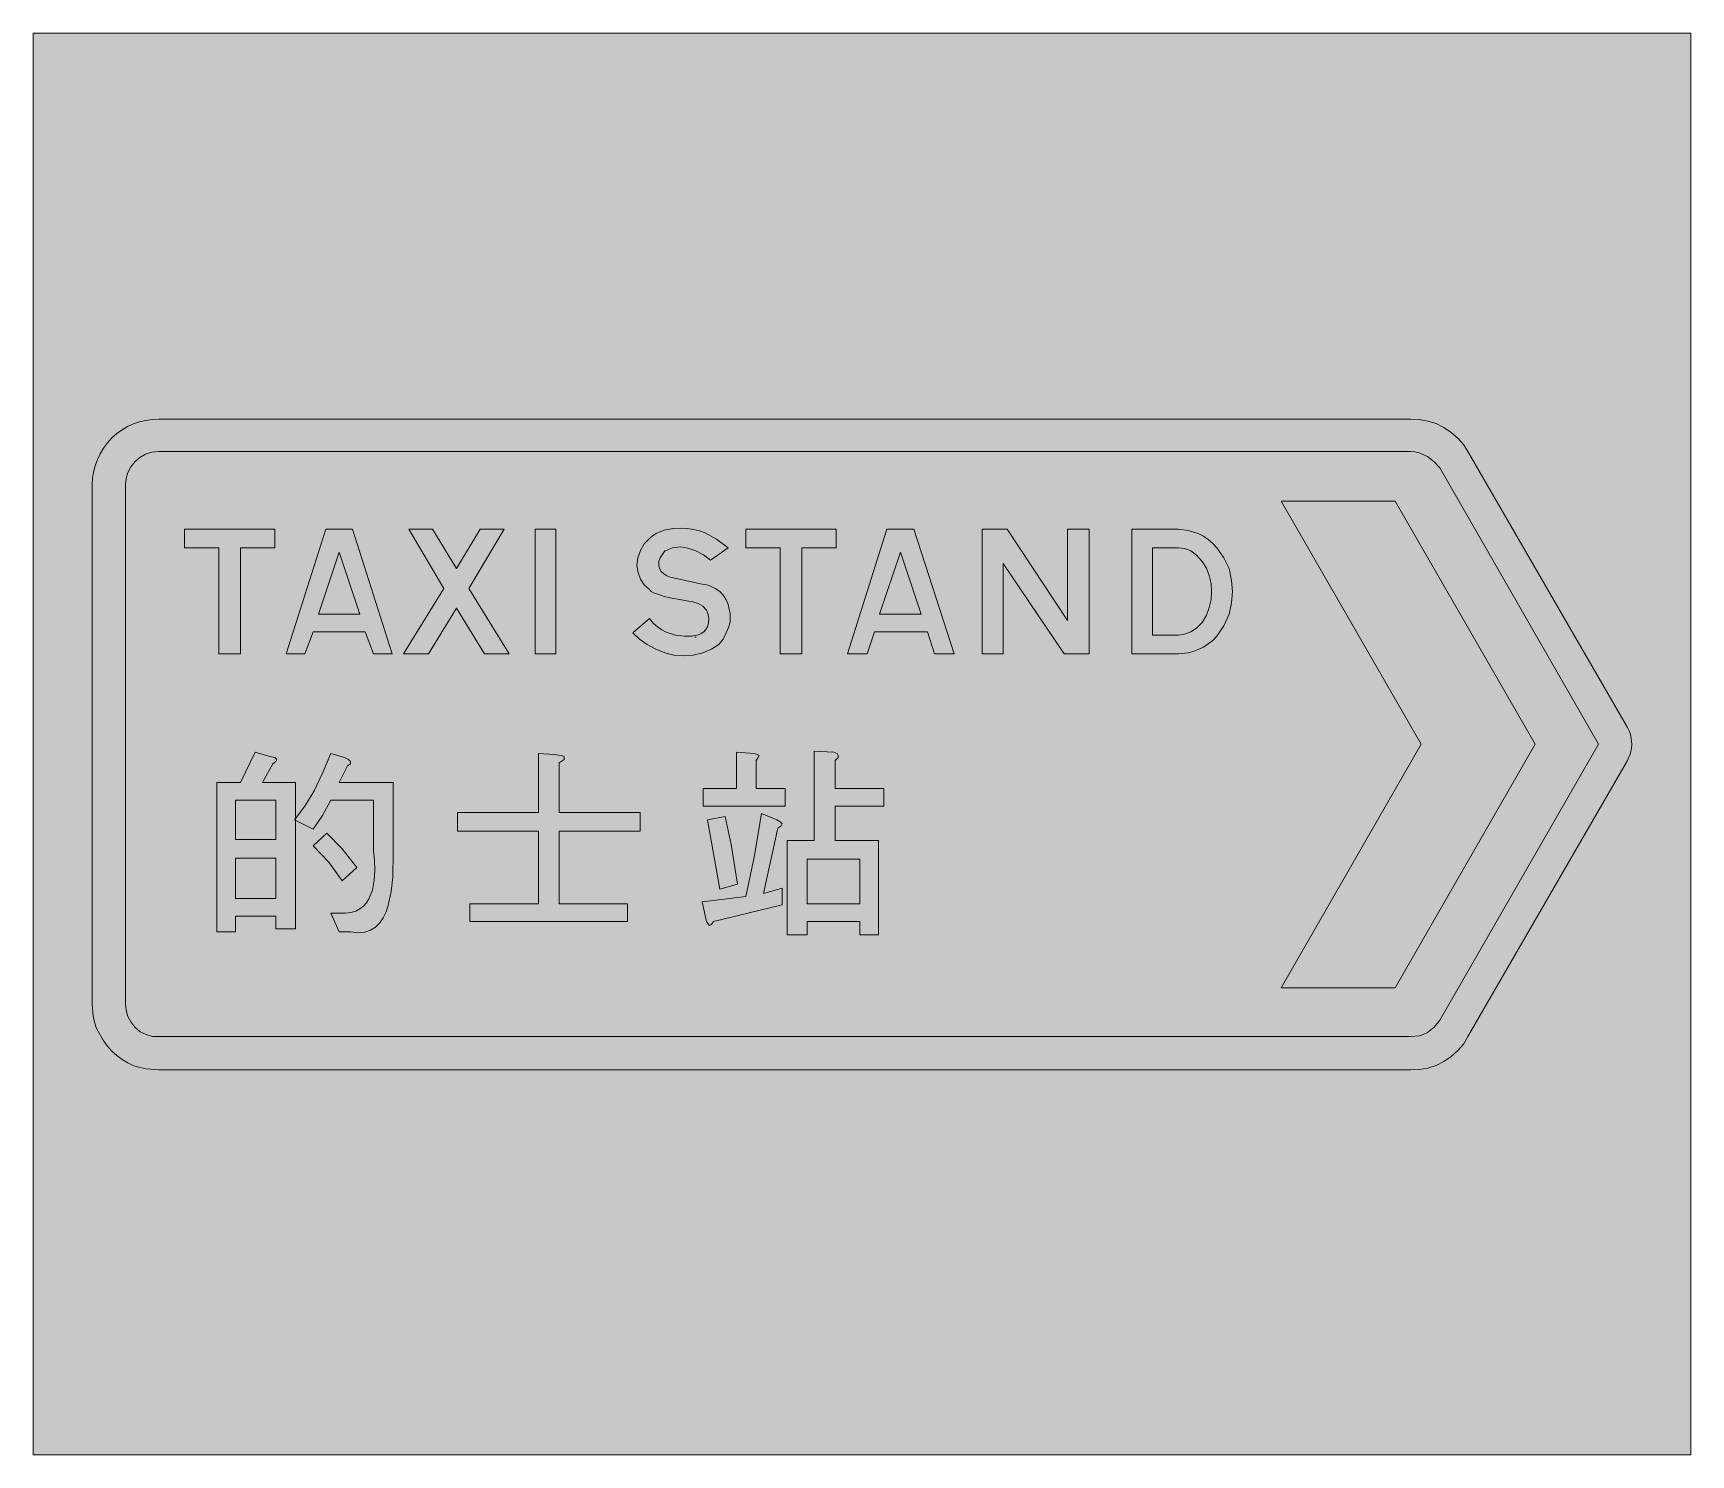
# Model space of a CAD drawing. Header units: metres. Extents: x 141 to 429, y 13 to 259.
import ezdxf

# ---------------------------------------------------------------- set-up
doc = ezdxf.new("R2010")
doc.units = ezdxf.units.M
for name, color, linetype, true_color in [('FILL_LIME_00FF00', 7, 'Continuous', 0x00ff00), ('FILL_WHITE_FFFFFF', 7, 'Continuous', 0xffffff), ('FILL_YELLOW_FFFF00', 7, 'Continuous', 0xffff00), ('STROKE_WHITE_FFFFFF', 7, 'Continuous', 0xffffff)]:
    doc.layers.add(name, color=color, linetype=linetype, true_color=true_color)

msp = doc.modelspace()

# ---------------------------------------------------------------- hatches: boundary and pattern name
at = {"layer": 'FILL_LIME_00FF00', "true_color": 0x00ff00}
h = msp.add_hatch(color=7, dxfattribs=at)
h.dxf.hatch_style = 1
h.paths.add_polyline_path([(380.16, 186.66), (380.86, 186.6), (381.6, 186.41), (383.04, 185.76), (384.25, 184.84), (385.2, 183.78), (412.74, 135.9), (385.2, 88.02), (384.25, 86.8), (383.04, 85.86), (382.34, 85.52), (381.6, 85.3), (380.16, 85.14), (162.9, 85.14), (161.82, 85.18), (160.74, 85.5), (159.68, 85.99), (158.76, 86.76), (158.06, 87.68), (157.5, 88.74), (157.25, 89.8), (157.14, 90.72), (157.14, 180.9), (157.24, 181.97), (157.54, 183.01), (158.05, 183.99), (158.76, 184.86), (159.63, 185.6), (160.63, 186.16), (161.72, 186.53), (162.9, 186.66), (380.16, 186.66)])
at = {"layer": 'FILL_WHITE_FFFFFF', "true_color": 0xffffff}
h = msp.add_hatch(color=7, dxfattribs=at)
h.dxf.hatch_style = 1
h.paths.add_polyline_path([(380.16, 192.24), (381.64, 192.17), (383.11, 191.92), (384.54, 191.48), (385.92, 190.8), (387.2, 189.93), (388.33, 188.93), (389.29, 187.84), (390.06, 186.66), (417.78, 138.78), (418.12, 138.08), (418.34, 137.34), (418.5, 135.9), (418.44, 135.1), (418.27, 134.32), (417.78, 133.02), (390.06, 85.14), (389.29, 83.86), (388.33, 82.71), (387.2, 81.7), (385.92, 80.82), (384.54, 80.14), (383.11, 79.69), (381.64, 79.45), (380.16, 79.38), (162.9, 79.38), (160.74, 79.54), (159.66, 79.76), (158.58, 80.1), (157.53, 80.57), (156.55, 81.16), (155.64, 81.85), (154.8, 82.62), (153.95, 83.57), (153.25, 84.53), (152.1, 86.58), (151.76, 87.66), (151.54, 88.72), (151.38, 90.72), (151.38, 180.9), (151.44, 181.99), (151.61, 183.08), (151.89, 184.16), (152.28, 185.22), (152.77, 186.25), (153.35, 187.23), (154.03, 188.15), (154.8, 189), (155.64, 189.76), (156.55, 190.42), (157.51, 190.97), (158.51, 191.43), (159.56, 191.78), (160.65, 192.04), (161.76, 192.19), (162.9, 192.24), (380.16, 192.24)])
h = msp.add_hatch(color=7, dxfattribs=at)
h.dxf.hatch_style = 1
h.paths.add_polyline_path([(377.46, 178.02), (401.76, 135.9), (377.46, 93.6), (357.66, 93.6), (381.96, 135.9), (357.66, 178.02), (377.46, 178.02)])
h = msp.add_hatch(color=7, dxfattribs=at)
h.dxf.hatch_style = 1
h.paths.add_polyline_path([(183.06, 169.92), (177.12, 169.92), (177.12, 151.56), (173.34, 151.56), (173.34, 169.92), (167.4, 169.92), (167.4, 173.16), (183.06, 173.16), (183.06, 169.92)])
h = msp.add_hatch(color=7, dxfattribs=at)
h.dxf.hatch_style = 1
h.paths.add_polyline_path([(203.4, 151.56), (200.16, 151.56), (198.72, 155.34), (189.72, 155.34), (188.28, 151.56), (185.04, 151.56), (191.88, 173.16), (196.56, 173.16), (203.4, 151.56)])
h.paths.add_polyline_path([(190.62, 158.4), (197.82, 158.4), (194.22, 169.2), (190.62, 158.4)], flags=16)
h = msp.add_hatch(color=7, dxfattribs=at)
h.dxf.hatch_style = 1
h.paths.add_polyline_path([(223.74, 151.56), (219.42, 151.56), (214.56, 159.48), (209.7, 151.56), (205.38, 151.56), (212.4, 162.9), (206.28, 173.16), (210.42, 173.16), (214.56, 166.32), (218.7, 173.16), (222.84, 173.16), (216.72, 162.9), (223.74, 151.56)])
h = msp.add_hatch(color=7, dxfattribs=at)
h.dxf.hatch_style = 1
h.paths.add_polyline_path([(231.84, 173.16), (231.84, 151.56), (228.24, 151.56), (228.24, 173.16), (231.84, 173.16)])
h = msp.add_hatch(color=7, dxfattribs=at)
h.dxf.hatch_style = 1
h.paths.add_polyline_path([(262.08, 157.32), (262.08, 156.96), (261.92, 156.69), (261.9, 156.42), (261.36, 155.16), (260.87, 154.1), (260.1, 153.18), (258.84, 152.34), (257.31, 151.72), (255.65, 151.33), (253.98, 151.2), (252.29, 151.33), (250.7, 151.72), (249.17, 152.34), (247.68, 153.18), (246.35, 154.1), (245.16, 155.16), (248.04, 157.68), (248.73, 156.88), (249.45, 156.21), (250.2, 155.68), (250.97, 155.27), (252.55, 154.77), (254.16, 154.62), (255.39, 154.59), (256.55, 154.82), (257.06, 155.05), (257.5, 155.35), (257.86, 155.75), (258.12, 156.24), (258.32, 156.87), (258.37, 157.61), (258.25, 158.39), (257.94, 159.12), (257.3, 159.8), (256.5, 160.27), (255.56, 160.56), (254.52, 160.74), (253.62, 160.92), (251.57, 161.23), (250.61, 161.48), (249.66, 161.82), (248.78, 162.13), (248.37, 162.38), (248.04, 162.72), (247.12, 163.52), (246.49, 164.52), (246.09, 165.66), (245.88, 166.86), (246.04, 168.2), (246.49, 169.47), (247.17, 170.61), (248.04, 171.54), (248.61, 172.03), (249.24, 172.43), (250.63, 172.98), (252.12, 173.26), (253.62, 173.34), (254.68, 173.29), (255.72, 173.13), (256.74, 172.87), (257.74, 172.51), (259.72, 171.44), (261.72, 169.92), (258.66, 167.76), (257.46, 168.71), (256.12, 169.4), (254.74, 169.86), (253.44, 170.1), (252.05, 169.94), (251.47, 169.72), (250.92, 169.38), (250.74, 169.38), (249.93, 168.19), (249.68, 167.53), (249.66, 166.86), (249.78, 166.33), (250.11, 165.82), (250.57, 165.39), (251.1, 165.06), (251.64, 164.81), (252.18, 164.7), (257.22, 163.62), (258.01, 163.51), (258.66, 163.26), (259.47, 162.88), (260.28, 162.36), (260.89, 161.65), (261.36, 160.9), (261.7, 160.11), (261.9, 159.3), (262.06, 158.49), (262.08, 157.68), (262.08, 157.61), (262.08, 157.5), (262.08, 157.32)])
h = msp.add_hatch(color=7, dxfattribs=at)
h.dxf.hatch_style = 1
h.paths.add_polyline_path([(280.44, 169.92), (274.5, 169.92), (274.5, 151.56), (270.72, 151.56), (270.72, 169.92), (264.78, 169.92), (264.78, 173.16), (280.44, 173.16), (280.44, 169.92)])
h = msp.add_hatch(color=7, dxfattribs=at)
h.dxf.hatch_style = 1
h.paths.add_polyline_path([(300.96, 151.56), (297.54, 151.56), (296.28, 155.34), (287.1, 155.34), (285.84, 151.56), (282.42, 151.56), (289.26, 173.16), (293.94, 173.16), (300.96, 151.56)])
h.paths.add_polyline_path([(288, 158.4), (295.2, 158.4), (291.6, 169.2), (288, 158.4)], flags=16)
h = msp.add_hatch(color=7, dxfattribs=at)
h.dxf.hatch_style = 1
h.paths.add_polyline_path([(309.42, 167.22), (309.42, 151.56), (305.82, 151.56), (305.82, 173.16), (310.14, 173.16), (320.58, 157.32), (320.58, 173.16), (324.36, 173.16), (324.36, 151.56), (320.04, 151.56), (309.42, 167.22)])
h = msp.add_hatch(color=7, dxfattribs=at)
h.dxf.hatch_style = 1
h.paths.add_polyline_path([(343.26, 172.44), (344.17, 171.97), (345.01, 171.38), (345.79, 170.69), (346.5, 169.92), (347.71, 168.19), (348.66, 166.32), (349.06, 164.27), (349.2, 162.36), (349.06, 160.38), (348.66, 158.4), (347.71, 156.38), (346.5, 154.62), (345.79, 153.87), (345.01, 153.25), (344.17, 152.72), (343.26, 152.28), (342.42, 151.94), (341.55, 151.72), (339.84, 151.56), (331.74, 151.56), (331.74, 173.16), (339.84, 173.16), (341.55, 172.94), (343.26, 172.44)])
h.paths.add_polyline_path([(335.34, 154.8), (339.84, 154.8), (340.92, 154.94), (341.98, 155.34), (343, 156.02), (343.98, 156.96), (344.69, 158.23), (345.19, 159.59), (345.5, 160.98), (345.6, 162.36), (345.5, 163.73), (345.19, 165.11), (344.69, 166.41), (343.98, 167.58), (342.99, 168.68), (342, 169.38), (340.92, 169.79), (339.84, 169.92), (335.34, 169.92), (335.34, 154.8)], flags=16)
h = msp.add_hatch(color=7, dxfattribs=at)
h.dxf.hatch_style = 1
h.paths.add_polyline_path([(183.42, 133.2), (183.24, 132.84), (182.7, 132.48), (180.9, 129.24), (186.66, 129.24), (186.66, 103.86), (183.24, 103.86), (183.24, 106.02), (176.22, 106.02), (176.22, 103.32), (172.98, 103.32), (172.98, 129.24), (177.12, 129.24), (179.64, 134.46), (182.16, 133.74), (183.06, 133.56), (183.42, 133.2)])
h.paths.add_polyline_path([(176.22, 126.18), (176.22, 119.34), (183.24, 119.34), (183.24, 126.18), (176.22, 126.18)], flags=16)
h.paths.add_polyline_path([(183.24, 116.1), (176.22, 116.1), (176.22, 109.08), (183.24, 109.08), (183.24, 116.1)], flags=16)
h = msp.add_hatch(color=7, dxfattribs=at)
h.dxf.hatch_style = 1
h.paths.add_polyline_path([(195.84, 133.2), (196.2, 132.84), (196.2, 132.48), (195.66, 132.12), (194.22, 129.24), (203.58, 129.24), (203.58, 117.18), (203.51, 112.81), (203.26, 110.31), (202.74, 107.89), (202.35, 106.78), (201.86, 105.77), (201.26, 104.88), (200.54, 104.15), (199.68, 103.6), (198.68, 103.26), (197.52, 103.16), (196.2, 103.32), (194.22, 103.32), (192.78, 106.56), (195.3, 106.56), (196.27, 106.68), (197.11, 106.93), (197.83, 107.3), (198.45, 107.79), (198.96, 108.37), (199.39, 109.03), (199.98, 110.56), (200.3, 112.26), (200.39, 114.03), (200.33, 115.77), (200.16, 117.36), (200.16, 126.18), (192.78, 126.18), (191.34, 123.48), (189.72, 121.14), (186.48, 122.76), (188.28, 125.1), (189.9, 127.8), (191.34, 130.86), (192.78, 134.28), (195.12, 133.56), (195.84, 133.2)])
h = msp.add_hatch(color=7, dxfattribs=at)
h.dxf.hatch_style = 1
h.paths.add_polyline_path([(232.74, 133.92), (233.28, 133.74), (233.28, 133.2), (232.38, 132.66), (232.38, 124.02), (246.42, 124.02), (246.42, 120.78), (232.38, 120.78), (232.38, 108.18), (244.26, 108.18), (244.26, 105.12), (216.9, 105.12), (216.9, 108.18), (228.78, 108.18), (228.78, 120.78), (214.74, 120.78), (214.74, 124.02), (228.78, 124.02), (228.78, 134.28), (231.48, 134.1), (232.74, 133.92)])
h = msp.add_hatch(color=7, dxfattribs=at)
h.dxf.hatch_style = 1
h.paths.add_polyline_path([(263.16, 128.16), (263.16, 134.46), (266.22, 134.28), (266.76, 134.1), (267.12, 133.92), (266.94, 133.56), (266.58, 133.02), (266.58, 128.16), (271.62, 128.16), (271.62, 125.1), (257.4, 125.1), (257.4, 128.16), (263.16, 128.16)])
h = msp.add_hatch(color=7, dxfattribs=at)
h.dxf.hatch_style = 1
h.paths.add_polyline_path([(276.66, 134.64), (280.08, 134.46), (280.62, 134.28), (280.8, 133.92), (280.8, 133.56), (280.26, 133.02), (280.26, 128.16), (288.72, 128.16), (288.72, 125.1), (280.26, 125.1), (280.26, 119.16), (287.82, 119.16), (287.82, 102.78), (284.58, 102.78), (284.58, 105.12), (275.4, 105.12), (275.4, 102.78), (271.98, 102.78), (271.98, 119.16), (276.66, 119.16), (276.66, 134.64)])
h.paths.add_polyline_path([(284.58, 115.92), (275.4, 115.92), (275.4, 108.18), (284.58, 108.18), (284.58, 115.92)], flags=16)
h = msp.add_hatch(color=7, dxfattribs=at)
h.dxf.hatch_style = 1
h.paths.add_polyline_path([(264.78, 109.44), (266.22, 116.28), (267.48, 123.84), (270.18, 122.76), (270.72, 122.4), (271.08, 122.04), (270.9, 121.68), (270.36, 121.32), (267.84, 109.98), (271.08, 110.88), (271.08, 108), (259.2, 105.12), (258.84, 104.58), (258.48, 104.4), (258.3, 104.58), (257.94, 105.12), (257.22, 108.54), (264.78, 109.44)])
h = msp.add_hatch(color=7, dxfattribs=at)
h.dxf.hatch_style = 1
h.paths.add_polyline_path([(258.12, 122.76), (261.18, 123.3), (262.26, 118.44), (263.34, 111.6), (260.28, 110.7), (258.12, 122.76)])
h = msp.add_hatch(color=7, dxfattribs=at)
h.dxf.hatch_style = 1
h.paths.add_polyline_path([(194.76, 117.72), (197.28, 114.48), (194.76, 112.14), (192.42, 115.38), (189.72, 118.26), (192.06, 120.42), (194.76, 117.72)])
at = {"layer": 'FILL_YELLOW_FFFF00', "true_color": 0xffff00}
h = msp.add_hatch(color=7, dxfattribs=at)
h.dxf.hatch_style = 1
h.paths.add_polyline_path([(428.76, 259.2), (428.76, 12.6), (141.12, 12.6), (141.12, 259.2), (428.76, 259.2)])

# ---------------------------------------------------------------- linework, layer by layer
at = {"layer": 'FILL_LIME_00FF00', "lineweight": 0, "true_color": 0x00ff00}
msp.add_lwpolyline([(380.16, 186.66), (380.86, 186.6), (381.6, 186.41), (383.04, 185.76), (384.25, 184.84), (385.2, 183.78), (412.74, 135.9), (385.2, 88.02), (384.25, 86.8), (383.04, 85.86), (382.34, 85.52), (381.6, 85.3), (380.16, 85.14), (162.9, 85.14), (161.82, 85.18), (160.74, 85.5), (159.68, 85.99), (158.76, 86.76), (158.06, 87.68), (157.5, 88.74), (157.25, 89.8), (157.14, 90.72), (157.14, 180.9), (157.24, 181.97), (157.54, 183.01), (158.05, 183.99), (158.76, 184.86), (159.63, 185.6), (160.63, 186.16), (161.72, 186.53), (162.9, 186.66)], close=True, dxfattribs=at)
at = {"layer": 'FILL_WHITE_FFFFFF', "lineweight": 0, "true_color": 0xffff00}
msp.add_lwpolyline([(380.16, 192.24), (381.64, 192.17), (383.11, 191.92), (384.54, 191.48), (385.92, 190.8), (387.2, 189.93), (388.33, 188.93), (389.29, 187.84), (390.06, 186.66), (417.78, 138.78), (418.12, 138.08), (418.34, 137.34), (418.5, 135.9), (418.44, 135.1), (418.27, 134.32), (417.78, 133.02), (390.06, 85.14), (389.29, 83.86), (388.33, 82.71), (387.2, 81.7), (385.92, 80.82), (384.54, 80.14), (383.11, 79.69), (381.64, 79.45), (380.16, 79.38), (162.9, 79.38), (160.74, 79.54), (159.66, 79.76), (158.58, 80.1), (157.53, 80.57), (156.55, 81.16), (155.64, 81.85), (154.8, 82.62), (153.95, 83.57), (153.25, 84.53), (152.1, 86.58), (151.76, 87.66), (151.54, 88.72), (151.38, 90.72), (151.38, 180.9), (151.44, 181.99), (151.61, 183.08), (151.89, 184.16), (152.28, 185.22), (152.77, 186.25), (153.35, 187.23), (154.03, 188.15), (154.8, 189), (155.64, 189.76), (156.55, 190.42), (157.51, 190.97), (158.51, 191.43), (159.56, 191.78), (160.65, 192.04), (161.76, 192.19), (162.9, 192.24)], close=True, dxfattribs=at)
at = {"layer": 'FILL_WHITE_FFFFFF', "lineweight": 0, "true_color": 0xffffff}
for points in [[(377.46, 178.02), (401.76, 135.9), (377.46, 93.6), (357.66, 93.6), (381.96, 135.9), (357.66, 178.02)], [(183.06, 169.92), (177.12, 169.92), (177.12, 151.56), (173.34, 151.56), (173.34, 169.92), (167.4, 169.92), (167.4, 173.16), (183.06, 173.16)], [(203.4, 151.56), (200.16, 151.56), (198.72, 155.34), (189.72, 155.34), (188.28, 151.56), (185.04, 151.56), (191.88, 173.16), (196.56, 173.16)], [(223.74, 151.56), (219.42, 151.56), (214.56, 159.48), (209.7, 151.56), (205.38, 151.56), (212.4, 162.9), (206.28, 173.16), (210.42, 173.16), (214.56, 166.32), (218.7, 173.16), (222.84, 173.16), (216.72, 162.9)], [(231.84, 173.16), (231.84, 151.56), (228.24, 151.56), (228.24, 173.16)], [(262.08, 157.32), (262.08, 156.96), (261.92, 156.69), (261.9, 156.42), (261.36, 155.16), (260.87, 154.1), (260.1, 153.18), (258.84, 152.34), (257.31, 151.72), (255.65, 151.33), (253.98, 151.2), (252.29, 151.33), (250.7, 151.72), (249.17, 152.34), (247.68, 153.18), (246.35, 154.1), (245.16, 155.16), (248.04, 157.68), (248.73, 156.88), (249.45, 156.21), (250.2, 155.68), (250.97, 155.27), (252.55, 154.77), (254.16, 154.62), (255.39, 154.59), (256.55, 154.82), (257.06, 155.05), (257.5, 155.35), (257.86, 155.75), (258.12, 156.24), (258.32, 156.87), (258.37, 157.61), (258.25, 158.39), (257.94, 159.12), (257.3, 159.8), (256.5, 160.27), (255.56, 160.56), (254.52, 160.74), (253.62, 160.92), (251.57, 161.23), (250.61, 161.48), (249.66, 161.82), (248.78, 162.13), (248.37, 162.38), (248.04, 162.72), (247.12, 163.52), (246.49, 164.52), (246.09, 165.66), (245.88, 166.86), (246.04, 168.2), (246.49, 169.47), (247.17, 170.61), (248.04, 171.54), (248.61, 172.03), (249.24, 172.43), (250.63, 172.98), (252.12, 173.26), (253.62, 173.34), (254.68, 173.29), (255.72, 173.13), (256.74, 172.87), (257.74, 172.51), (259.72, 171.44), (261.72, 169.92), (258.66, 167.76), (257.46, 168.71), (256.12, 169.4), (254.74, 169.86), (253.44, 170.1), (252.05, 169.94), (251.47, 169.72), (250.92, 169.38), (250.74, 169.38), (249.93, 168.19), (249.68, 167.53), (249.66, 166.86), (249.78, 166.33), (250.11, 165.82), (250.57, 165.39), (251.1, 165.06), (251.64, 164.81), (252.18, 164.7), (257.22, 163.62), (258.01, 163.51), (258.66, 163.26), (259.47, 162.88), (260.28, 162.36), (260.89, 161.65), (261.36, 160.9), (261.7, 160.11), (261.9, 159.3), (262.06, 158.49), (262.08, 157.68), (262.08, 157.61), (262.08, 157.5)], [(280.44, 169.92), (274.5, 169.92), (274.5, 151.56), (270.72, 151.56), (270.72, 169.92), (264.78, 169.92), (264.78, 173.16), (280.44, 173.16)], [(300.96, 151.56), (297.54, 151.56), (296.28, 155.34), (287.1, 155.34), (285.84, 151.56), (282.42, 151.56), (289.26, 173.16), (293.94, 173.16)], [(309.42, 167.22), (309.42, 151.56), (305.82, 151.56), (305.82, 173.16), (310.14, 173.16), (320.58, 157.32), (320.58, 173.16), (324.36, 173.16), (324.36, 151.56), (320.04, 151.56)], [(343.26, 172.44), (344.17, 171.97), (345.01, 171.38), (345.79, 170.69), (346.5, 169.92), (347.71, 168.19), (348.66, 166.32), (349.06, 164.27), (349.2, 162.36), (349.06, 160.38), (348.66, 158.4), (347.71, 156.38), (346.5, 154.62), (345.79, 153.87), (345.01, 153.25), (344.17, 152.72), (343.26, 152.28), (342.42, 151.94), (341.55, 151.72), (339.84, 151.56), (331.74, 151.56), (331.74, 173.16), (339.84, 173.16), (341.55, 172.94)], [(335.34, 154.8), (339.84, 154.8), (340.92, 154.94), (341.98, 155.34), (343, 156.02), (343.98, 156.96), (344.69, 158.23), (345.19, 159.59), (345.5, 160.98), (345.6, 162.36), (345.5, 163.73), (345.19, 165.11), (344.69, 166.41), (343.98, 167.58), (342.99, 168.68), (342, 169.38), (340.92, 169.79), (339.84, 169.92), (335.34, 169.92)], [(190.62, 158.4), (197.82, 158.4), (194.22, 169.2)], [(288, 158.4), (295.2, 158.4), (291.6, 169.2)], [(183.42, 133.2), (183.24, 132.84), (182.7, 132.48), (180.9, 129.24), (186.66, 129.24), (186.66, 103.86), (183.24, 103.86), (183.24, 106.02), (176.22, 106.02), (176.22, 103.32), (172.98, 103.32), (172.98, 129.24), (177.12, 129.24), (179.64, 134.46), (182.16, 133.74), (183.06, 133.56)], [(195.84, 133.2), (196.2, 132.84), (196.2, 132.48), (195.66, 132.12), (194.22, 129.24), (203.58, 129.24), (203.58, 117.18), (203.51, 112.81), (203.26, 110.31), (202.74, 107.89), (202.35, 106.78), (201.86, 105.77), (201.26, 104.88), (200.54, 104.15), (199.68, 103.6), (198.68, 103.26), (197.52, 103.16), (196.2, 103.32), (194.22, 103.32), (192.78, 106.56), (195.3, 106.56), (196.27, 106.68), (197.11, 106.93), (197.83, 107.3), (198.45, 107.79), (198.96, 108.37), (199.39, 109.03), (199.98, 110.56), (200.3, 112.26), (200.39, 114.03), (200.33, 115.77), (200.16, 117.36), (200.16, 126.18), (192.78, 126.18), (191.34, 123.48), (189.72, 121.14), (186.48, 122.76), (188.28, 125.1), (189.9, 127.8), (191.34, 130.86), (192.78, 134.28), (195.12, 133.56)], [(232.74, 133.92), (233.28, 133.74), (233.28, 133.2), (232.38, 132.66), (232.38, 124.02), (246.42, 124.02), (246.42, 120.78), (232.38, 120.78), (232.38, 108.18), (244.26, 108.18), (244.26, 105.12), (216.9, 105.12), (216.9, 108.18), (228.78, 108.18), (228.78, 120.78), (214.74, 120.78), (214.74, 124.02), (228.78, 124.02), (228.78, 134.28), (231.48, 134.1)], [(263.16, 128.16), (263.16, 134.46), (266.22, 134.28), (266.76, 134.1), (267.12, 133.92), (266.94, 133.56), (266.58, 133.02), (266.58, 128.16), (271.62, 128.16), (271.62, 125.1), (257.4, 125.1), (257.4, 128.16)], [(276.66, 134.64), (280.08, 134.46), (280.62, 134.28), (280.8, 133.92), (280.8, 133.56), (280.26, 133.02), (280.26, 128.16), (288.72, 128.16), (288.72, 125.1), (280.26, 125.1), (280.26, 119.16), (287.82, 119.16), (287.82, 102.78), (284.58, 102.78), (284.58, 105.12), (275.4, 105.12), (275.4, 102.78), (271.98, 102.78), (271.98, 119.16), (276.66, 119.16)], [(176.22, 126.18), (176.22, 119.34), (183.24, 119.34), (183.24, 126.18)], [(264.78, 109.44), (266.22, 116.28), (267.48, 123.84), (270.18, 122.76), (270.72, 122.4), (271.08, 122.04), (270.9, 121.68), (270.36, 121.32), (267.84, 109.98), (271.08, 110.88), (271.08, 108), (259.2, 105.12), (258.84, 104.58), (258.48, 104.4), (258.3, 104.58), (257.94, 105.12), (257.22, 108.54)], [(258.12, 122.76), (261.18, 123.3), (262.26, 118.44), (263.34, 111.6), (260.28, 110.7)], [(194.76, 117.72), (197.28, 114.48), (194.76, 112.14), (192.42, 115.38), (189.72, 118.26), (192.06, 120.42)], [(183.24, 116.1), (176.22, 116.1), (176.22, 109.08), (183.24, 109.08)], [(284.58, 115.92), (275.4, 115.92), (275.4, 108.18), (284.58, 108.18)]]:
    msp.add_lwpolyline(points, close=True, dxfattribs=at)
at = {"layer": 'FILL_YELLOW_FFFF00', "lineweight": 0, "true_color": 0xffff00}
msp.add_lwpolyline([(428.76, 259.2), (428.76, 12.6), (141.12, 12.6), (141.12, 259.2)], close=True, dxfattribs=at)
at = {"layer": 'STROKE_WHITE_FFFFFF', "lineweight": 0, "true_color": 0xffffff}
msp.add_lwpolyline([(228.24, 151.56), (228.24, 173.16), (231.84, 173.16), (231.84, 151.56)], close=True, dxfattribs=at)
msp.add_lwpolyline([(255.96, 154.44), (256.14, 154.44)], dxfattribs=at)

doc.saveas('drawing.dxf')
